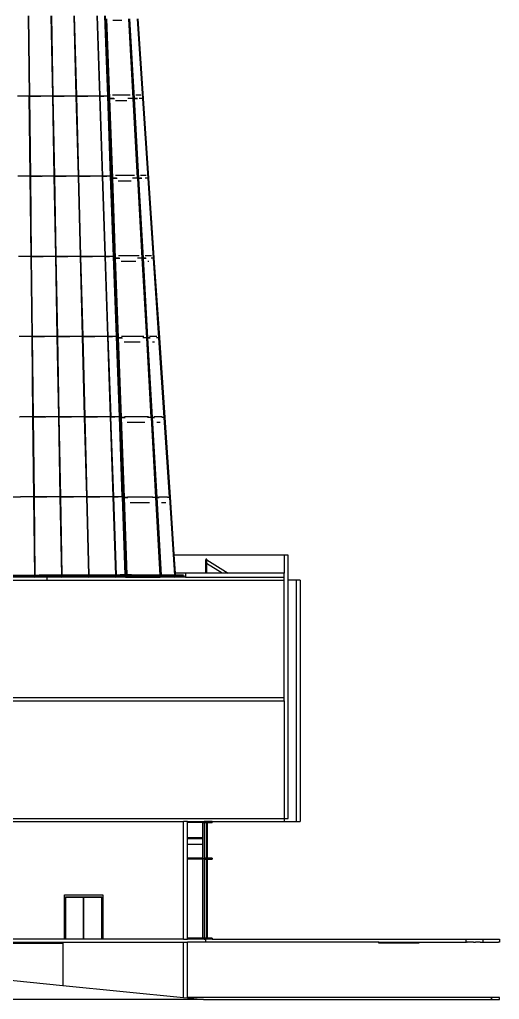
# Model space of a CAD drawing. Extents: x -21493 to 32459, y -48437 to 49697.
# Drawn here: x 8608 to 32459, y -47349 to 1391 of the extents above; entities that cross this region are included whole.
import ezdxf

# ---------------------------------------------------------------- set-up
doc = ezdxf.new("R2010")
doc.units = 0
doc.layers.get('0').update_dxf_attribs({"linetype": 'CONTINUOUS'})
doc.layers.add('SECTIONCUTEDGES', color=7, linetype='CONTINUOUS')

msp = doc.modelspace()

# ---------------------------------------------------------------- linework, layer by layer
for p, q in [((9031, 1576), (9077, -2412)), ((9116, -2415), (9070, 1572)), ((10167, 1577), (10243, -2411)), ((10282, -2414), (10206, 1572)), ((11303, 1577), (11409, -2411)), ((11448, -2413), (11342, 1573)), ((12439, 1578), (12575, -2410)), ((12614, -2413), (12478, 1574)), ((12986, -2412), (12844, 1574)), ((12857, 1580), (13005, -2408)), ((13043, -2411), (12901, 1433)), ((12908, 1434), (13055, -2534)), ((13088, -2536), (12942, 1431)), ((13484, 1351), (13241, 1351)), ((13683, 1351), (13484, 1351)), ((14251, -2536), (14035, 1432)), ((14064, 1435), (14289, -2532)), ((14314, -2536), (14089, 1430)), ((14726, -2534), (14468, 1431)), ((14487, 1436), (14755, -2531)), ((14770, -2535), (14503, 1433)), ((9054, -2415), (8498, -2416)), ((9066, -2415), (9054, -2415)), ((9055, -2415), (9054, -2415)), ((9075, -2412), (9055, -2415)), ((9075, -2412), (9122, -6400)), ((9077, -2412), (9075, -2412)), ((9077, -2412), (9077, -2412)), ((9096, -2414), (9077, -2412)), ((9077, -2412), (9096, -2414)), ((9115, -2415), (9096, -2414)), ((9641, -2415), (9115, -2416)), ((9115, -2415), (9116, -2415)), ((9116, -2415), (9115, -2415)), ((9115, -2415), (9115, -2415)), ((9115, -2416), (9115, -2415)), ((9115, -2415), (9115, -2415)), ((9161, -6403), (9115, -2416)), ((9116, -2415), (9641, -2415)), ((9116, -2415), (9116, -2415)), ((9641, -2415), (9664, -2416)), ((10221, -2415), (9664, -2416)), ((10241, -2411), (10221, -2415)), ((10232, -2415), (10221, -2415)), ((10221, -2415), (10221, -2415)), ((10241, -2411), (10317, -6400)), ((10243, -2412), (10241, -2411)), ((10243, -2411), (10262, -2413)), ((10243, -2412), (10243, -2411)), ((10262, -2413), (10243, -2412)), ((10281, -2414), (10262, -2413)), ((10281, -2414), (10282, -2414)), ((10282, -2414), (10281, -2414)), ((10281, -2414), (10281, -2414)), ((10281, -2416), (10281, -2414)), ((10281, -2414), (10281, -2414)), ((10809, -2415), (10281, -2416)), ((10357, -6402), (10281, -2416)), ((10282, -2414), (10809, -2415)), ((10282, -2414), (10282, -2414)), ((10809, -2415), (10829, -2415)), ((11387, -2414), (10829, -2415)), ((11388, -2414), (11387, -2414)), ((11407, -2411), (11388, -2414)), ((11398, -2414), (11388, -2414)), ((11407, -2411), (11513, -6399)), ((11409, -2411), (11407, -2411)), ((11409, -2411), (11428, -2412)), ((11409, -2411), (11409, -2411)), ((11428, -2412), (11409, -2411)), ((11447, -2413), (11428, -2412)), ((11447, -2413), (11448, -2413)), ((11447, -2413), (11977, -2414)), ((11448, -2413), (11447, -2413)), ((11447, -2413), (11447, -2414)), ((11447, -2414), (11447, -2413)), ((11447, -2413), (11447, -2413)), ((11977, -2414), (11447, -2416)), ((11447, -2416), (11447, -2414)), ((11553, -6401), (11447, -2416)), ((11977, -2414), (11995, -2414)), ((12552, -2413), (11995, -2414)), ((12555, -2413), (12552, -2413)), ((12573, -2410), (12555, -2413)), ((12564, -2413), (12555, -2413)), ((12573, -2410), (12709, -6398)), ((12574, -2410), (12573, -2410)), ((12574, -2410), (12575, -2410)), ((12593, -2411), (12574, -2410)), ((12575, -2410), (12593, -2411)), ((12612, -2412), (12593, -2411)), ((12612, -2412), (12614, -2413)), ((12612, -2413), (12612, -2412)), ((12612, -2412), (12612, -2412)), ((12614, -2413), (12612, -2413)), ((12612, -2414), (12612, -2413)), ((12613, -2414), (12612, -2414)), ((12612, -2414), (12631, -2414)), ((12631, -2414), (12613, -2414)), ((12748, -6400), (12613, -2414)), ((12631, -2414), (12631, -2414)), ((12637, -2414), (12631, -2414)), ((12631, -2414), (12637, -2414)), ((12637, -2414), (12637, -2414)), ((12671, -2414), (12637, -2414)), ((12637, -2414), (12671, -2414)), ((12671, -2414), (12671, -2414)), ((12786, -2414), (12671, -2414)), ((12671, -2414), (12786, -2414)), ((12786, -2414), (12802, -2414)), ((12985, -2414), (12802, -2414)), ((12986, -2412), (12985, -2412)), ((12989, -2414), (12985, -2414)), ((13002, -2408), (12986, -2412)), ((13131, -6400), (12989, -2414)), ((13002, -2408), (13150, -6397)), ((13004, -2409), (13002, -2408)), ((13004, -2409), (13005, -2408)), ((13041, -2411), (13004, -2409)), ((13005, -2408), (13041, -2411)), ((13043, -2411), (13041, -2411)), ((13041, -2411), (13043, -2411)), ((13046, -2535), (13041, -2411)), ((13041, -2411), (13041, -2411)), ((13227, -2349), (13328, -2349)), ((13328, -2349), (13635, -2349)), ((13635, -2349), (13908, -2349)), ((13908, -2349), (14100, -2349)), ((14392, -2349), (14502, -2349)), ((14502, -2349), (14616, -2349)), ((14616, -2349), (14631, -2349)), ((13054, -2534), (13046, -2535)), ((13189, -6399), (13046, -2535)), ((13054, -2534), (13200, -6501)), ((13055, -2534), (13054, -2534)), ((13088, -2537), (13055, -2534)), ((13088, -2536), (13319, -2536)), ((13088, -2537), (13088, -2536)), ((13289, -2537), (13088, -2537)), ((13088, -2537), (13088, -2537)), ((13088, -2537), (13088, -2537)), ((13088, -2537), (13088, -2537)), ((13088, -2537), (13088, -2537)), ((13235, -6503), (13088, -2537)), ((13088, -2537), (13088, -2537)), ((13635, -2649), (13377, -2649)), ((13908, -2649), (13635, -2649)), ((13934, -2649), (13908, -2649)), ((14010, -2536), (13984, -2536)), ((14251, -2536), (14010, -2536)), ((14259, -2536), (14251, -2536)), ((14289, -2532), (14259, -2536)), ((14476, -6503), (14259, -2536)), ((14259, -2536), (14259, -2536)), ((14289, -2532), (14514, -6500)), ((14289, -2532), (14301, -2534)), ((14289, -2532), (14289, -2532)), ((14289, -2532), (14289, -2532)), ((14301, -2534), (14289, -2532)), ((14314, -2536), (14301, -2534)), ((14314, -2536), (14314, -2536)), ((14314, -2536), (14314, -2536)), ((14314, -2537), (14314, -2536)), ((14314, -2536), (14314, -2536)), ((14314, -2536), (14314, -2536)), ((14314, -2537), (14345, -2537)), ((14314, -2538), (14314, -2537)), ((14345, -2538), (14314, -2538)), ((14539, -6504), (14314, -2538)), ((14345, -2537), (14471, -2537)), ((14461, -2538), (14345, -2538)), ((14567, -2537), (14551, -2537)), ((14726, -2537), (14567, -2537)), ((14754, -2531), (14726, -2534)), ((14726, -2534), (14726, -2534)), ((14735, -2537), (14726, -2537)), ((14993, -6502), (14735, -2537)), ((14754, -2531), (15021, -6499)), ((14754, -2531), (14755, -2531)), ((14770, -2535), (14754, -2531)), ((14754, -2531), (14754, -2531)), ((14755, -2531), (14770, -2535)), ((14770, -2535), (14770, -2535)), ((15037, -6503), (14770, -2535)), ((14770, -2535), (14770, -2535)), ((14770, -2535), (14770, -2535)), ((9100, -6403), (8528, -6404)), ((9120, -6400), (9100, -6403)), ((9100, -6403), (9100, -6403)), ((9111, -6403), (9100, -6403)), ((9120, -6400), (9166, -10388)), ((9121, -6400), (9120, -6400)), ((9121, -6400), (9122, -6400)), ((9141, -6402), (9121, -6400)), ((9122, -6400), (9141, -6402)), ((9160, -6403), (9141, -6402)), ((9160, -6403), (9161, -6403)), ((9161, -6403), (9160, -6403)), ((9160, -6403), (9160, -6403)), ((9160, -6404), (9160, -6403)), ((9160, -6403), (9160, -6403)), ((9702, -6404), (9160, -6404)), ((9207, -10391), (9160, -6404)), ((9161, -6403), (9702, -6404)), ((9161, -6403), (9161, -6403)), ((9702, -6404), (9724, -6404)), ((10296, -6403), (9724, -6404)), ((10297, -6403), (10296, -6403)), ((10315, -6400), (10297, -6403)), ((10307, -6403), (10297, -6403)), ((10315, -6400), (10392, -10388)), ((10317, -6400), (10315, -6400)), ((10317, -6400), (10336, -6401)), ((10317, -6400), (10317, -6400)), ((10336, -6401), (10317, -6400)), ((10356, -6402), (10336, -6401)), ((10356, -6402), (10357, -6402)), ((10357, -6402), (10356, -6402)), ((10356, -6404), (10356, -6402)), ((10356, -6402), (10356, -6402)), ((10356, -6402), (10356, -6402)), ((10900, -6403), (10356, -6404)), ((10432, -10390), (10356, -6404)), ((10357, -6402), (10900, -6403)), ((10900, -6403), (10920, -6403)), ((11491, -6402), (10920, -6403)), ((11494, -6402), (11491, -6402)), ((11511, -6399), (11494, -6402)), ((11502, -6402), (11494, -6402)), ((11511, -6399), (11617, -10387)), ((11513, -6399), (11511, -6399)), ((11513, -6399), (11532, -6400)), ((11513, -6399), (11513, -6399)), ((11532, -6400), (11513, -6399)), ((11551, -6401), (11532, -6400)), ((11551, -6401), (11553, -6401)), ((11552, -6401), (11551, -6402)), ((11551, -6402), (11551, -6401)), ((11551, -6401), (11551, -6401)), ((11552, -6404), (11551, -6402)), ((11552, -6401), (12098, -6403)), ((11553, -6401), (11552, -6401)), ((12098, -6403), (11552, -6404)), ((11658, -10389), (11552, -6404)), ((12098, -6403), (12115, -6403)), ((12687, -6401), (12115, -6403)), ((12690, -6401), (12687, -6401)), ((12707, -6398), (12690, -6401)), ((12698, -6401), (12690, -6401)), ((12707, -6398), (12843, -10386)), ((12708, -6398), (12707, -6398)), ((12708, -6398), (12709, -6398)), ((12728, -6399), (12708, -6398)), ((12709, -6398), (12728, -6399)), ((12747, -6400), (12728, -6399)), ((12747, -6400), (12748, -6400)), ((12748, -6400), (12747, -6401)), ((12747, -6401), (12747, -6400)), ((12747, -6400), (12747, -6400)), ((12747, -6402), (12747, -6401)), ((12747, -6403), (12747, -6402)), ((12747, -6402), (12755, -6402)), ((12883, -10388), (12747, -6403)), ((12755, -6403), (12747, -6403)), ((12755, -6402), (12755, -6403)), ((12798, -6402), (12755, -6403)), ((12755, -6402), (12755, -6402)), ((12755, -6402), (12798, -6402)), ((12755, -6403), (12755, -6403)), ((12798, -6402), (12798, -6402)), ((12829, -6402), (12798, -6402)), ((12798, -6402), (12829, -6402)), ((12829, -6402), (12829, -6402)), ((12853, -6402), (12829, -6402)), ((12829, -6402), (12853, -6402)), ((12853, -6402), (12853, -6402)), ((12887, -6402), (12853, -6402)), ((12853, -6402), (12887, -6402)), ((12887, -6402), (12887, -6402)), ((12927, -6402), (12887, -6402)), ((12887, -6402), (12927, -6402)), ((12927, -6402), (12943, -6402)), ((13130, -6402), (12943, -6402)), ((13131, -6400), (13130, -6400)), ((13134, -6402), (13130, -6402)), ((13147, -6397), (13131, -6400)), ((13277, -10388), (13134, -6402)), ((13147, -6397), (13294, -10385)), ((13149, -6397), (13147, -6397)), ((13149, -6397), (13150, -6397)), ((13187, -6399), (13149, -6397)), ((13150, -6397), (13187, -6399)), ((13189, -6399), (13187, -6399)), ((13187, -6399), (13189, -6399)), ((13191, -6503), (13187, -6399)), ((13187, -6399), (13187, -6399)), ((13200, -6501), (13191, -6503)), ((13335, -10387), (13191, -6503)), ((13200, -6501), (13347, -10469)), ((13235, -6504), (13200, -6501)), ((13200, -6501), (13200, -6501)), ((13235, -6503), (13454, -6504)), ((13235, -6505), (13235, -6503)), ((13424, -6504), (13235, -6505)), ((13235, -6505), (13235, -6504)), ((13235, -6505), (13235, -6505)), ((13381, -10471), (13235, -6505)), ((13377, -6349), (13496, -6349)), ((13496, -6349), (13822, -6349)), ((13822, -6649), (13508, -6649)), ((13822, -6349), (14113, -6349)), ((14113, -6649), (13822, -6649)), ((14113, -6349), (14327, -6349)), ((14158, -6649), (14113, -6649)), ((14252, -6504), (14223, -6504)), ((14476, -6503), (14252, -6504)), ((14484, -6503), (14476, -6503)), ((14513, -6500), (14484, -6504)), ((14484, -6504), (14484, -6503)), ((14702, -10471), (14484, -6504)), ((14513, -6500), (14739, -10468)), ((14514, -6500), (14513, -6500)), ((14514, -6500), (14526, -6502)), ((14514, -6500), (14514, -6500)), ((14526, -6502), (14514, -6500)), ((14539, -6504), (14526, -6502)), ((14539, -6504), (14539, -6504)), ((14539, -6504), (14539, -6504)), ((14539, -6505), (14539, -6504)), ((14539, -6504), (14539, -6504)), ((14539, -6504), (14539, -6504)), ((14581, -6505), (14539, -6506)), ((14539, -6505), (14581, -6505)), ((14539, -6506), (14539, -6505)), ((14765, -10471), (14539, -6506)), ((14673, -6505), (14581, -6505)), ((14581, -6505), (14689, -6505)), ((14620, -6349), (14751, -6349)), ((14751, -6649), (14748, -6649)), ((14751, -6349), (14877, -6349)), ((14755, -6649), (14751, -6649)), ((14877, -6505), (14850, -6505)), ((14877, -6349), (14896, -6349)), ((14878, -6505), (14877, -6505)), ((14993, -6505), (14878, -6505)), ((14993, -6502), (14992, -6502)), ((15020, -6499), (14993, -6502)), ((15001, -6505), (14993, -6505)), ((15260, -10470), (15001, -6505)), ((15020, -6499), (15288, -10467)), ((15021, -6499), (15020, -6499)), ((15021, -6499), (15021, -6499)), ((15037, -6503), (15021, -6499)), ((15021, -6499), (15037, -6503)), ((15037, -6503), (15037, -6503)), ((15304, -10470), (15037, -6503)), ((15037, -6503), (15037, -6503)), ((15037, -6503), (15037, -6503)), ((9145, -10391), (8559, -10392)), ((9164, -10388), (9145, -10391)), ((9156, -10391), (9145, -10391)), ((9145, -10391), (9145, -10391)), ((9164, -10388), (9210, -14377)), ((9166, -10388), (9164, -10388)), ((9166, -10388), (9166, -10388)), ((9185, -10390), (9166, -10388)), ((9166, -10388), (9185, -10390)), ((9205, -10391), (9185, -10390)), ((9205, -10391), (9207, -10391)), ((9207, -10391), (9205, -10391)), ((9205, -10391), (9205, -10391)), ((9205, -10393), (9205, -10391)), ((9205, -10391), (9205, -10391)), ((9763, -10392), (9205, -10393)), ((9252, -14379), (9205, -10393)), ((9207, -10391), (9763, -10392)), ((9207, -10391), (9207, -10391)), ((9763, -10392), (9784, -10392)), ((10371, -10391), (9784, -10392)), ((10372, -10391), (10371, -10391)), ((10390, -10388), (10372, -10391)), ((10381, -10391), (10372, -10391)), ((10390, -10388), (10466, -14376)), ((10391, -10388), (10390, -10388)), ((10391, -10388), (10392, -10388)), ((10411, -10389), (10391, -10388)), ((10392, -10388), (10411, -10389)), ((10431, -10390), (10411, -10389)), ((10431, -10390), (10432, -10390)), ((10432, -10390), (10431, -10390)), ((10431, -10392), (10431, -10390)), ((10431, -10390), (10431, -10390)), ((10431, -10390), (10431, -10390)), ((10991, -10391), (10431, -10392)), ((10507, -14378), (10431, -10392)), ((10432, -10390), (10991, -10391)), ((10432, -10390), (10432, -10390)), ((10991, -10391), (11010, -10391)), ((11596, -10390), (11010, -10391)), ((11599, -10390), (11596, -10390)), ((11615, -10387), (11599, -10390)), ((11607, -10390), (11599, -10390)), ((11615, -10387), (11721, -14375)), ((11617, -10387), (11615, -10387)), ((11617, -10387), (11637, -10388)), ((11617, -10387), (11617, -10387)), ((11637, -10388), (11617, -10387)), ((11656, -10389), (11637, -10388)), ((11656, -10389), (11658, -10389)), ((11658, -10389), (11656, -10390)), ((11656, -10390), (11656, -10389)), ((11656, -10389), (11656, -10389)), ((11656, -10390), (12219, -10391)), ((11656, -10392), (11656, -10390)), ((11656, -10390), (11656, -10390)), ((12219, -10391), (11656, -10392)), ((11762, -14377), (11656, -10392)), ((12219, -10391), (12235, -10391)), ((12822, -10389), (12235, -10391)), ((12825, -10389), (12822, -10389)), ((12841, -10386), (12825, -10389)), ((12832, -10389), (12825, -10389)), ((12841, -10386), (12976, -14374)), ((12842, -10386), (12841, -10386)), ((12842, -10386), (12843, -10386)), ((12862, -10387), (12842, -10386)), ((12843, -10386), (12862, -10387)), ((12882, -10388), (12862, -10387)), ((12882, -10388), (12883, -10388)), ((12883, -10388), (12882, -10389)), ((12882, -10389), (12882, -10388)), ((12882, -10388), (12882, -10388)), ((12882, -10390), (12882, -10389)), ((12882, -10391), (12882, -10390)), ((12882, -10390), (12915, -10390)), ((13018, -14376), (12882, -10391)), ((12915, -10391), (12882, -10391)), ((12915, -10391), (12915, -10390)), ((12915, -10390), (12941, -10390)), ((12941, -10391), (12915, -10391)), ((12941, -10391), (12941, -10390)), ((12941, -10391), (12941, -10390)), ((12970, -10390), (12941, -10391)), ((12941, -10390), (12970, -10390)), ((12941, -10390), (12941, -10390)), ((12941, -10391), (12941, -10391)), ((12970, -10390), (12970, -10390)), ((12970, -10390), (12971, -10390)), ((12971, -10390), (12970, -10390)), ((13015, -10390), (12971, -10390)), ((12971, -10390), (13015, -10390)), ((13015, -10390), (13015, -10390)), ((13046, -10390), (13015, -10390)), ((13015, -10390), (13046, -10390)), ((13046, -10390), (13046, -10390)), ((13069, -10390), (13046, -10390)), ((13046, -10390), (13069, -10390)), ((13069, -10390), (13083, -10390)), ((13276, -10390), (13083, -10390)), ((13277, -10388), (13276, -10388)), ((13280, -10390), (13276, -10390)), ((13292, -10385), (13277, -10388)), ((13422, -14376), (13280, -10390)), ((13292, -10385), (13439, -14373)), ((13294, -10385), (13292, -10385)), ((13294, -10385), (13294, -10385)), ((13333, -10387), (13294, -10385)), ((13294, -10385), (13333, -10387)), ((13335, -10387), (13333, -10387)), ((13333, -10387), (13335, -10387)), ((13336, -10471), (13333, -10387)), ((13333, -10387), (13333, -10387)), ((13346, -10469), (13336, -10471)), ((13480, -14375), (13336, -10471)), ((13346, -10469), (13493, -14437)), ((13347, -10469), (13346, -10469)), ((13381, -10472), (13347, -10469)), ((13381, -10471), (13589, -10471)), ((13381, -10472), (13381, -10471)), ((13558, -10472), (13381, -10472)), ((13381, -10472), (13381, -10472)), ((13381, -10472), (13381, -10472)), ((13528, -14439), (13381, -10472)), ((13381, -10472), (13381, -10472)), ((13381, -10472), (13381, -10472)), ((13381, -10472), (13381, -10472)), ((13527, -10349), (13664, -10349)), ((13664, -10649), (13653, -10649)), ((13664, -10349), (14009, -10349)), ((14009, -10649), (13664, -10649)), ((14009, -10349), (14318, -10349)), ((14318, -10649), (14009, -10649)), ((14318, -10349), (14555, -10349)), ((14382, -10649), (14318, -10649)), ((14494, -10471), (14465, -10471)), ((14702, -10471), (14494, -10471)), ((14709, -10471), (14702, -10471)), ((14738, -10468), (14709, -10472)), ((14709, -10472), (14709, -10471)), ((14927, -14439), (14709, -10472)), ((14738, -10468), (14964, -14436)), ((14739, -10468), (14738, -10468)), ((14739, -10468), (14752, -10470)), ((14739, -10468), (14739, -10468)), ((14752, -10470), (14739, -10468)), ((14764, -10471), (14752, -10470)), ((14764, -10471), (14765, -10471)), ((14765, -10471), (14764, -10471)), ((14764, -10473), (14764, -10471)), ((14764, -10471), (14764, -10471)), ((14764, -10471), (14764, -10471)), ((14817, -10473), (14764, -10473)), ((14764, -10473), (14817, -10473)), ((14990, -14439), (14764, -10473)), ((14764, -10473), (14764, -10473)), ((14883, -10473), (14817, -10473)), ((14817, -10473), (14903, -10473)), ((14846, -10349), (15001, -10349)), ((15001, -10649), (14978, -10649)), ((15001, -10349), (15137, -10349)), ((15031, -10649), (15001, -10649)), ((15137, -10349), (15162, -10349)), ((15146, -10473), (15140, -10473)), ((15260, -10473), (15146, -10473)), ((15260, -10470), (15259, -10470)), ((15287, -10467), (15260, -10470)), ((15268, -10473), (15260, -10473)), ((15526, -14438), (15268, -10473)), ((15287, -10467), (15555, -14435)), ((15287, -10467), (15288, -10467)), ((15304, -10470), (15287, -10467)), ((15287, -10467), (15287, -10467)), ((15288, -10467), (15304, -10470)), ((15304, -10470), (15304, -10471)), ((15304, -10471), (15304, -10470)), ((15304, -10470), (15304, -10470)), ((15572, -14438), (15304, -10471)), ((9190, -14379), (8589, -14380)), ((9191, -14379), (9190, -14379)), ((9208, -14377), (9191, -14379)), ((9200, -14379), (9191, -14379)), ((9208, -14377), (9255, -18365)), ((9210, -14377), (9208, -14377)), ((9210, -14377), (9210, -14377)), ((9230, -14378), (9210, -14377)), ((9210, -14377), (9230, -14378)), ((9250, -14379), (9230, -14378)), ((9250, -14379), (9252, -14379)), ((9252, -14379), (9250, -14379)), ((9250, -14381), (9250, -14379)), ((9250, -14379), (9250, -14379)), ((9250, -14379), (9250, -14379)), ((9824, -14380), (9250, -14381)), ((9297, -18367), (9250, -14381)), ((9252, -14379), (9824, -14380)), ((9252, -14379), (9252, -14379)), ((9824, -14380), (9844, -14380)), ((10446, -14379), (9844, -14380)), ((10448, -14379), (10446, -14379)), ((10464, -14376), (10448, -14379)), ((10456, -14379), (10448, -14379)), ((10464, -14376), (10540, -18364)), ((10465, -14376), (10464, -14376)), ((10465, -14376), (10466, -14376)), ((10486, -14377), (10465, -14376)), ((10466, -14376), (10486, -14377)), ((10506, -14378), (10486, -14377)), ((10506, -14378), (10507, -14378)), ((10506, -14378), (11082, -14379)), ((10507, -14378), (10506, -14378)), ((10506, -14378), (10506, -14378)), ((10506, -14380), (10506, -14378)), ((10506, -14378), (10506, -14378)), ((10506, -14378), (10506, -14378)), ((11082, -14379), (10506, -14380)), ((10582, -18366), (10506, -14380)), ((11082, -14379), (11100, -14379)), ((11701, -14378), (11100, -14379)), ((11704, -14378), (11701, -14378)), ((11719, -14375), (11704, -14378)), ((11711, -14378), (11704, -14378)), ((11719, -14375), (11825, -18363)), ((11721, -14375), (11719, -14375)), ((11721, -14375), (11741, -14376)), ((11721, -14375), (11721, -14375)), ((11741, -14376), (11721, -14375)), ((11761, -14377), (11741, -14376)), ((11761, -14377), (11762, -14377)), ((11762, -14377), (11761, -14378)), ((11761, -14378), (11761, -14377)), ((11761, -14377), (11761, -14377)), ((11761, -14378), (12340, -14379)), ((11761, -14380), (11761, -14378)), ((11761, -14378), (11761, -14378)), ((12340, -14379), (11761, -14380)), ((11867, -18365), (11761, -14380)), ((12340, -14379), (12355, -14379)), ((12956, -14378), (12355, -14379)), ((12960, -14378), (12956, -14378)), ((12974, -14374), (12960, -14378)), ((12966, -14378), (12960, -14378)), ((12974, -14374), (13110, -18363)), ((12976, -14374), (12974, -14374)), ((12976, -14374), (12996, -14375)), ((12976, -14374), (12976, -14374)), ((12996, -14375), (12976, -14374)), ((13016, -14376), (12996, -14375)), ((13016, -14376), (13018, -14376)), ((13018, -14376), (13016, -14377)), ((13016, -14377), (13016, -14376)), ((13016, -14376), (13016, -14376)), ((13016, -14378), (13016, -14377)), ((13016, -14379), (13016, -14378)), ((13016, -14378), (13091, -14378)), ((13152, -18364), (13016, -14379)), ((13091, -14379), (13016, -14379)), ((13091, -14378), (13091, -14379)), ((13091, -14378), (13128, -14378)), ((13128, -14379), (13091, -14379)), ((13128, -14379), (13128, -14378)), ((13128, -14378), (13155, -14378)), ((13155, -14379), (13128, -14379)), ((13155, -14379), (13155, -14378)), ((13155, -14378), (13156, -14378)), ((13156, -14379), (13155, -14379)), ((13156, -14379), (13156, -14378)), ((13185, -14378), (13156, -14379)), ((13156, -14378), (13185, -14378)), ((13185, -14378), (13185, -14378)), ((13187, -14378), (13185, -14378)), ((13185, -14378), (13187, -14378)), ((13210, -14378), (13187, -14378)), ((13187, -14378), (13210, -14378)), ((13210, -14378), (13224, -14378)), ((13422, -14378), (13224, -14378)), ((13422, -14376), (13421, -14377)), ((13437, -14373), (13422, -14376)), ((13425, -14378), (13422, -14378)), ((13568, -18365), (13425, -14378)), ((13437, -14373), (13584, -18361)), ((13439, -14373), (13437, -14373)), ((13439, -14373), (13439, -14373)), ((13479, -14375), (13439, -14373)), ((13439, -14373), (13479, -14375)), ((13480, -14375), (13479, -14376)), ((13479, -14375), (13480, -14375)), ((13479, -14376), (13479, -14375)), ((13481, -14439), (13479, -14376)), ((13492, -14437), (13481, -14439)), ((13626, -18363), (13481, -14439)), ((13492, -14437), (13639, -18405)), ((13493, -14437), (13492, -14437)), ((13528, -14440), (13493, -14437)), ((13528, -14439), (13719, -14439)), ((13528, -14440), (13528, -14439)), ((13687, -14440), (13528, -14440)), ((13528, -14440), (13528, -14440)), ((13528, -14440), (13528, -14440)), ((13674, -18407), (13528, -14440)), ((13528, -14440), (13528, -14440)), ((13528, -14440), (13528, -14440)), ((13528, -14440), (13528, -14440)), ((13673, -14349), (13810, -14349)), ((13810, -14349), (14155, -14349)), ((14155, -14349), (14468, -14349)), ((14468, -14349), (14747, -14349)), ((14747, -14439), (14726, -14439)), ((14747, -14349), (14787, -14349)), ((14756, -14439), (14747, -14439)), ((14927, -14439), (14756, -14439)), ((14934, -14439), (14927, -14439)), ((14963, -14436), (14934, -14439)), ((15152, -18407), (14934, -14439)), ((14934, -14439), (14934, -14439)), ((14963, -14436), (15189, -18404)), ((14964, -14436), (14963, -14436)), ((14964, -14436), (14977, -14437)), ((14964, -14436), (14964, -14436)), ((14977, -14437), (14964, -14436)), ((14990, -14439), (14977, -14437)), ((14990, -14439), (14990, -14439)), ((14990, -14439), (14990, -14439)), ((14990, -14440), (14990, -14439)), ((14990, -14439), (14990, -14439)), ((14990, -14439), (14990, -14439)), ((14990, -14440), (15092, -14441)), ((14990, -14441), (14990, -14440)), ((15092, -14441), (14990, -14441)), ((15215, -18407), (14990, -14441)), ((15071, -14349), (15092, -14349)), ((15092, -14349), (15270, -14349)), ((15092, -14441), (15102, -14441)), ((15270, -14349), (15405, -14349)), ((15405, -14349), (15431, -14349)), ((15419, -14441), (15412, -14441)), ((15526, -14440), (15419, -14441)), ((15554, -14435), (15526, -14438)), ((15526, -14438), (15526, -14438)), ((15534, -14440), (15526, -14440)), ((15793, -18405), (15534, -14440)), ((15554, -14435), (15821, -18403)), ((15554, -14435), (15555, -14435)), ((15571, -14438), (15554, -14435)), ((15554, -14435), (15554, -14435)), ((15555, -14435), (15571, -14438)), ((15572, -14438), (15571, -14438)), ((15839, -18406), (15571, -14438)), ((15571, -14438), (15571, -14438)), ((15571, -14438), (15572, -14438)), ((13810, -14649), (13799, -14649)), ((14155, -14649), (13810, -14649)), ((14468, -14649), (14155, -14649)), ((14605, -14649), (14468, -14649)), ((15270, -14649), (15212, -14649)), ((15319, -14649), (15270, -14649)), ((8597, -18368), (8619, -18368)), ((9236, -18367), (8619, -18368)), ((9237, -18367), (9236, -18367)), ((9253, -18365), (9237, -18367)), ((9245, -18367), (9237, -18367)), ((9253, -18365), (9299, -22353)), ((9254, -18365), (9253, -18365)), ((9254, -18365), (9255, -18365)), ((9275, -18366), (9254, -18365)), ((9255, -18365), (9275, -18366)), ((9295, -18367), (9275, -18366)), ((9295, -18367), (9297, -18367)), ((9297, -18367), (9295, -18367)), ((9296, -18369), (9295, -18367)), ((9295, -18367), (9295, -18367)), ((9295, -18367), (9295, -18367)), ((9886, -18368), (9296, -18369)), ((9342, -22355), (9296, -18369)), ((9297, -18367), (9297, -18367)), ((9297, -18367), (9886, -18368)), ((9886, -18368), (9905, -18368)), ((10521, -18367), (9905, -18368)), ((10523, -18367), (10521, -18367)), ((10538, -18364), (10523, -18367)), ((10530, -18367), (10523, -18367)), ((10538, -18364), (10614, -22352)), ((10540, -18364), (10538, -18364)), ((10540, -18364), (10560, -18365)), ((10540, -18364), (10540, -18364)), ((10560, -18365), (10540, -18364)), ((10581, -18366), (10560, -18365)), ((10581, -18366), (10582, -18366)), ((10582, -18366), (10581, -18366)), ((10581, -18366), (11174, -18367)), ((10581, -18368), (10581, -18366)), ((10581, -18366), (10581, -18366)), ((10581, -18366), (10581, -18366)), ((11174, -18367), (10581, -18368)), ((10657, -22354), (10581, -18368)), ((11174, -18367), (11190, -18367)), ((11806, -18366), (11190, -18367)), ((11809, -18366), (11806, -18366)), ((11823, -18363), (11809, -18366)), ((11815, -18366), (11809, -18366)), ((11823, -18363), (11929, -22351)), ((11825, -18363), (11823, -18363)), ((11825, -18363), (11845, -18364)), ((11825, -18363), (11825, -18363)), ((11845, -18364), (11825, -18363)), ((11866, -18365), (11845, -18364)), ((11866, -18365), (11867, -18365)), ((11867, -18365), (11866, -18366)), ((11866, -18366), (11866, -18365)), ((11866, -18365), (11866, -18365)), ((11866, -18368), (11866, -18366)), ((11866, -18366), (11866, -18366)), ((11866, -18366), (11957, -18366)), ((11972, -22353), (11866, -18368)), ((11957, -18368), (11866, -18368)), ((11957, -18366), (11957, -18368)), ((11957, -18366), (12002, -18366)), ((12002, -18368), (11957, -18368)), ((12002, -18368), (12002, -18366)), ((12002, -18366), (12025, -18366)), ((12025, -18368), (12002, -18368)), ((12025, -18368), (12025, -18366)), ((12025, -18366), (12059, -18366)), ((12059, -18368), (12025, -18368)), ((12059, -18366), (12070, -18366)), ((12070, -18368), (12059, -18368)), ((12070, -18366), (12070, -18368)), ((12070, -18366), (12104, -18366)), ((12104, -18367), (12070, -18368)), ((12104, -18366), (12461, -18367)), ((12461, -18367), (12104, -18367)), ((12461, -18367), (12475, -18367)), ((13091, -18366), (12475, -18367)), ((13095, -18366), (13091, -18366)), ((13108, -18363), (13095, -18366)), ((13101, -18366), (13095, -18366)), ((13108, -18363), (13244, -22351)), ((13110, -18363), (13108, -18363)), ((13110, -18363), (13130, -18363)), ((13110, -18363), (13110, -18363)), ((13130, -18363), (13110, -18363)), ((13151, -18364), (13130, -18363)), ((13151, -18364), (13152, -18364)), ((13152, -18364), (13151, -18365)), ((13151, -18365), (13151, -18364)), ((13151, -18364), (13151, -18364)), ((13151, -18366), (13151, -18365)), ((13151, -18366), (13341, -18367)), ((13151, -18367), (13151, -18366)), ((13341, -18367), (13151, -18367)), ((13287, -22352), (13151, -18367)), ((13352, -18366), (13341, -18367)), ((13341, -18367), (13341, -18366)), ((13352, -18366), (13364, -18367)), ((13567, -18366), (13364, -18367)), ((13568, -18365), (13567, -18365)), ((13571, -18366), (13567, -18366)), ((13582, -18361), (13568, -18365)), ((13714, -22353), (13571, -18366)), ((13582, -18361), (13729, -22350)), ((13584, -18361), (13582, -18361)), ((13584, -18361), (13584, -18361)), ((13624, -18363), (13584, -18361)), ((13584, -18361), (13624, -18363)), ((13626, -18363), (13624, -18364)), ((13624, -18363), (13626, -18363)), ((13624, -18364), (13624, -18363)), ((13626, -18407), (13624, -18364)), ((13638, -18405), (13626, -18407)), ((13772, -22351), (13626, -18407)), ((13638, -18405), (13785, -22372)), ((13639, -18405), (13638, -18405)), ((13674, -18408), (13639, -18405)), ((13674, -18407), (13852, -18407)), ((13674, -18408), (13674, -18407)), ((13820, -18408), (13674, -18408)), ((13674, -18408), (13674, -18408)), ((13674, -18408), (13674, -18408)), ((13821, -22375), (13674, -18408)), ((13674, -18408), (13674, -18408)), ((13674, -18408), (13674, -18408)), ((13674, -18408), (13674, -18408)), ((13822, -18349), (13976, -18349)), ((13976, -18349), (14340, -18349)), ((14340, -18349), (14670, -18349)), ((14670, -18349), (14965, -18349)), ((14965, -18349), (15013, -18349)), ((14993, -18407), (14971, -18407)), ((15152, -18407), (14993, -18407)), ((15158, -18407), (15152, -18407)), ((15188, -18404), (15158, -18407)), ((15377, -22375), (15158, -18407)), ((15158, -18407), (15158, -18407)), ((15188, -18404), (15414, -22371)), ((15189, -18404), (15188, -18404)), ((15189, -18404), (15202, -18405)), ((15189, -18404), (15189, -18404)), ((15202, -18405), (15189, -18404)), ((15215, -18407), (15202, -18405)), ((15215, -18407), (15215, -18407)), ((15215, -18407), (15215, -18407)), ((15215, -18408), (15215, -18407)), ((15215, -18407), (15215, -18407)), ((15215, -18407), (15215, -18407)), ((15215, -18408), (15319, -18408)), ((15215, -18409), (15215, -18408)), ((15304, -18409), (15215, -18409)), ((15441, -22375), (15215, -18409)), ((15302, -18349), (15331, -18349)), ((15331, -18349), (15521, -18349)), ((15521, -18349), (15666, -18349)), ((15666, -18349), (15697, -18349)), ((15689, -18408), (15682, -18408)), ((15793, -18408), (15689, -18408)), ((15821, -18403), (15793, -18405)), ((15793, -18405), (15793, -18405)), ((15801, -18408), (15793, -18408)), ((16060, -22373), (15801, -18408)), ((15821, -18403), (16088, -22370)), ((15821, -18403), (15821, -18403)), ((15838, -18406), (15821, -18403)), ((15821, -18403), (15821, -18403)), ((15821, -18403), (15838, -18406)), ((15839, -18406), (15838, -18406)), ((16106, -22374), (15838, -18406)), ((15838, -18406), (15838, -18406)), ((15838, -18406), (15839, -18406)), ((13976, -18649), (13950, -18649)), ((14340, -18649), (13976, -18649)), ((14670, -18649), (14340, -18649)), ((14834, -18649), (14670, -18649)), ((15521, -18649), (15436, -18649)), ((15594, -18649), (15521, -18649)), ((8027, -22356), (8650, -22356)), ((9281, -22356), (8650, -22356)), ((9282, -22356), (9281, -22356)), ((9297, -22353), (9282, -22356)), ((9290, -22356), (9282, -22356)), ((9297, -22353), (9343, -26256)), ((9299, -22353), (9297, -22353)), ((9299, -22353), (9320, -22354)), ((9299, -22353), (9299, -22353)), ((9320, -22354), (9299, -22353)), ((9341, -22355), (9320, -22354)), ((9341, -22355), (9342, -22355)), ((9341, -22355), (9947, -22356)), ((9342, -22355), (9341, -22355)), ((9341, -22355), (9341, -22355)), ((9341, -22357), (9341, -22355)), ((9341, -22355), (9341, -22355)), ((9341, -22355), (9341, -22355)), ((9947, -22356), (9341, -22357)), ((9386, -26256), (9341, -22357)), ((9947, -22356), (9965, -22356)), ((10596, -22355), (9965, -22356)), ((10598, -22355), (10596, -22355)), ((10612, -22352), (10598, -22355)), ((10605, -22355), (10598, -22355)), ((10612, -22352), (10687, -26251)), ((10614, -22352), (10612, -22352)), ((10614, -22352), (10635, -22353)), ((10614, -22352), (10614, -22352)), ((10635, -22353), (10614, -22352)), ((10656, -22354), (10635, -22353)), ((10656, -22354), (10657, -22354)), ((10657, -22354), (10656, -22354)), ((10656, -22354), (11265, -22355)), ((10656, -22356), (10656, -22354)), ((10656, -22354), (10656, -22354)), ((10656, -22354), (10656, -22354)), ((10656, -22354), (10656, -22354)), ((11265, -22355), (10656, -22356)), ((10730, -26251), (10656, -22356)), ((11265, -22355), (11280, -22355)), ((11911, -22354), (11280, -22355)), ((11914, -22354), (11911, -22354)), ((11927, -22351), (11914, -22354)), ((11920, -22354), (11914, -22354)), ((11927, -22351), (12031, -26246)), ((11929, -22351), (11927, -22351)), ((11929, -22351), (11950, -22352)), ((11929, -22351), (11929, -22351)), ((11950, -22352), (11929, -22351)), ((11971, -22353), (11950, -22352)), ((11971, -22353), (11972, -22353)), ((11972, -22353), (11971, -22354)), ((11971, -22354), (11971, -22353)), ((11971, -22353), (11971, -22353)), ((11971, -22354), (12582, -22355)), ((11971, -22356), (11971, -22354)), ((11971, -22354), (11971, -22354)), ((12582, -22355), (11971, -22356)), ((12074, -26246), (11971, -22356)), ((12582, -22355), (12595, -22355)), ((13226, -22354), (12595, -22355)), ((13230, -22354), (13226, -22354)), ((13242, -22351), (13230, -22354)), ((13235, -22354), (13230, -22354)), ((13242, -22351), (13375, -26241)), ((13244, -22351), (13242, -22351)), ((13244, -22351), (13265, -22352)), ((13244, -22351), (13244, -22351)), ((13265, -22352), (13244, -22351)), ((13286, -22352), (13265, -22352)), ((13286, -22352), (13287, -22352)), ((13287, -22352), (13286, -22353)), ((13286, -22353), (13286, -22352)), ((13286, -22352), (13286, -22352)), ((13286, -22354), (13286, -22353)), ((13286, -22354), (13493, -22355)), ((13286, -22355), (13286, -22354)), ((13493, -22355), (13286, -22355)), ((13418, -26241), (13286, -22355)), ((13493, -22355), (13505, -22355)), ((13713, -22354), (13505, -22355)), ((13714, -22353), (13713, -22353)), ((13716, -22354), (13713, -22354)), ((13727, -22350), (13714, -22353)), ((13856, -26237), (13716, -22354)), ((13727, -22350), (13871, -26237)), ((13729, -22350), (13727, -22350)), ((13729, -22350), (13729, -22350)), ((13770, -22351), (13729, -22350)), ((13729, -22350), (13770, -22351)), ((13772, -22351), (13770, -22352)), ((13770, -22351), (13772, -22351)), ((13770, -22352), (13770, -22351)), ((13771, -22375), (13770, -22352)), ((13784, -22372), (13771, -22375)), ((13914, -26237), (13771, -22375)), ((13784, -22372), (13927, -26237)), ((13785, -22372), (13784, -22372)), ((13821, -22375), (13785, -22372)), ((13821, -22375), (13985, -22375)), ((13821, -22375), (13821, -22375)), ((13821, -22375), (13821, -22375)), ((13821, -22375), (13821, -22375)), ((13821, -22375), (13821, -22375)), ((13821, -22376), (13821, -22375)), ((13821, -22375), (13821, -22375)), ((13953, -22376), (13821, -22376)), ((13963, -26237), (13821, -22376)), ((13971, -22349), (14143, -22349)), ((14143, -22349), (14525, -22349)), ((14525, -22349), (14872, -22349)), ((14872, -22349), (15182, -22349)), ((15182, -22349), (15239, -22349)), ((15230, -22375), (15208, -22375)), ((15377, -22375), (15230, -22375)), ((15383, -22375), (15377, -22375)), ((15413, -22371), (15383, -22375)), ((15597, -26240), (15383, -22375)), ((15383, -22375), (15383, -22375)), ((15413, -22371), (15633, -26240)), ((15414, -22371), (15413, -22371)), ((15414, -22371), (15414, -22371)), ((15427, -22373), (15414, -22371)), ((15440, -22375), (15427, -22373)), ((15440, -22375), (15441, -22375)), ((15441, -22375), (15440, -22375)), ((15440, -22376), (15440, -22375)), ((15440, -22375), (15440, -22375)), ((15440, -22375), (15440, -22375)), ((15440, -22376), (15540, -22376)), ((15441, -22377), (15440, -22376)), ((15524, -22377), (15441, -22377)), ((15660, -26240), (15441, -22377)), ((15532, -22349), (15570, -22349)), ((15570, -22349), (15772, -22349)), ((15772, -22349), (15927, -22349)), ((15927, -22349), (15964, -22349)), ((15960, -22376), (15953, -22376)), ((16060, -22376), (15960, -22376)), ((16087, -22370), (16060, -22373)), ((16060, -22373), (16060, -22373)), ((16068, -22376), (16060, -22376)), ((16322, -26251), (16068, -22376)), ((16087, -22370), (16349, -26251)), ((16088, -22371), (16087, -22370)), ((16088, -22371), (16088, -22370)), ((16088, -22370), (16090, -22371)), ((16090, -22371), (16088, -22371)), ((16090, -22371), (16090, -22371)), ((16106, -22374), (16090, -22371)), ((16090, -22371), (16106, -22374)), ((16106, -22374), (16106, -22374)), ((16106, -22374), (16106, -22374)), ((16299, -25249), (16106, -22374)), ((16106, -22374), (16106, -22374)), ((14143, -22649), (14101, -22649)), ((14525, -22649), (14143, -22649)), ((14872, -22649), (14525, -22649)), ((15063, -22649), (14872, -22649)), ((15772, -22649), (15659, -22649)), ((15871, -22649), (15772, -22649)), ((21757, -25249), (16299, -25249)), ((16313, -25449), (16299, -25249)), ((16313, -25450), (16313, -25449)), ((16315, -25474), (16313, -25450)), ((16315, -25479), (16315, -25474)), ((16326, -25651), (16315, -25479)), ((16327, -25653), (16326, -25651)), ((16328, -25677), (16327, -25653)), ((16328, -25678), (16328, -25677)), ((16360, -26149), (16328, -25678)), ((17867, -25464), (17866, -25469)), ((17866, -25469), (17867, -25474)), ((17869, -25459), (17867, -25464)), ((17872, -25455), (17869, -25459)), ((17869, -25479), (17872, -25483)), ((17871, -25651), (17871, -25649)), ((17871, -25653), (17871, -25651)), ((17871, -25653), (17871, -25664)), ((17873, -25656), (17871, -25660)), ((17871, -25660), (17871, -25664)), ((17871, -25664), (17871, -25668)), ((17871, -25677), (17871, -25664)), ((17871, -25668), (17873, -25671)), ((17871, -25677), (17871, -25678)), ((17871, -25678), (17871, -25678)), ((17871, -25679), (17871, -25678)), ((17876, -25452), (17872, -25455)), ((17872, -25483), (17876, -25486)), ((17873, -25651), (17873, -25489)), ((17880, -25489), (17873, -25489)), ((17873, -25656), (17873, -25653)), ((17875, -25653), (17873, -25656)), ((17873, -25656), (17873, -25656)), ((17873, -25671), (17873, -25672)), ((17873, -26149), (17873, -25672)), ((17873, -25672), (17875, -25674)), ((17878, -25651), (17875, -25653)), ((17875, -25674), (17878, -25677)), ((17881, -25450), (17876, -25452)), ((17876, -25486), (17881, -25488)), ((17878, -25651), (17880, -25650)), ((17880, -25677), (17878, -25677)), ((17886, -25489), (17880, -25489)), ((17882, -25649), (17880, -25650)), ((17880, -25677), (17882, -25678)), ((17884, -25455), (17881, -25460)), ((17881, -25460), (17881, -25465)), ((17881, -25465), (17881, -25470)), ((17881, -25470), (17882, -25474)), ((17881, -25488), (17886, -25489)), ((17886, -25649), (17882, -25649)), ((17882, -25678), (17886, -25679)), ((17887, -25451), (17884, -25455)), ((17886, -25449), (17889, -25449)), ((17886, -25479), (17886, -25479)), ((17886, -25479), (17890, -25483)), ((17886, -25489), (17891, -25488)), ((17886, -25489), (17886, -25649)), ((17897, -25489), (17886, -25489)), ((17886, -25649), (17890, -25649)), ((17886, -25679), (17890, -25678)), ((17886, -25679), (17886, -26149)), ((17889, -25450), (17887, -25451)), ((17891, -25448), (17889, -25449)), ((17889, -25449), (17891, -25450)), ((17890, -25483), (17895, -25485)), ((17893, -25651), (17890, -25649)), ((17893, -25677), (17890, -25678)), ((17896, -25446), (17891, -25448)), ((17896, -25452), (17891, -25450)), ((17891, -25488), (17896, -25486)), ((17893, -25651), (17896, -25653)), ((17893, -25677), (17896, -25674)), ((17895, -25485), (17897, -25485)), ((17901, -25446), (17896, -25446)), ((17900, -25455), (17896, -25452)), ((17896, -25486), (17897, -25485)), ((17896, -25486), (17896, -25486)), ((17896, -25486), (17896, -25486)), ((17897, -25654), (17896, -25653)), ((17896, -25674), (17897, -25674)), ((17897, -25485), (17900, -25483)), ((17897, -25485), (17900, -25486)), ((17898, -25489), (17897, -25489)), ((17898, -25656), (17897, -25654)), ((17897, -25674), (17898, -25672)), ((17898, -25489), (17898, -25651)), ((17898, -25653), (17898, -25656)), ((17899, -25656), (17898, -25656)), ((17898, -25672), (17899, -25671)), ((17898, -25672), (17898, -26149)), ((17900, -25660), (17899, -25656)), ((17899, -25671), (17900, -25668)), ((17903, -25459), (17900, -25455)), ((17900, -25483), (17903, -25479)), ((17900, -25486), (17905, -25485)), ((17901, -25664), (17900, -25660)), ((17900, -25668), (17901, -25664)), ((17906, -25447), (17901, -25446)), ((17905, -25464), (17903, -25459)), ((17905, -25474), (17903, -25479)), ((17903, -25677), (17904, -25674)), ((17903, -25678), (17903, -25677)), ((17904, -25674), (17905, -25671)), ((17906, -25469), (17905, -25464)), ((17905, -25474), (17906, -25469)), ((17905, -25485), (17910, -25484)), ((17905, -25671), (17906, -25668)), ((17911, -25449), (17906, -25447)), ((17906, -25668), (17907, -25664)), ((17906, -25668), (17906, -25668)), ((17907, -25664), (17908, -25660)), ((18676, -26149), (17907, -25664)), ((17907, -25664), (17907, -25664)), ((17908, -25660), (17909, -25656)), ((17909, -25656), (17910, -25653)), ((17910, -25484), (17914, -25480)), ((17910, -25653), (17911, -25651)), ((17915, -25452), (17911, -25449)), ((17911, -25649), (17911, -25496)), ((17911, -25651), (17911, -25649)), ((17911, -25649), (17911, -25649)), ((17911, -25684), (17911, -25684)), ((17911, -26149), (17911, -25684)), ((17914, -25480), (17917, -25476)), ((17918, -25456), (17915, -25452)), ((17917, -25476), (17920, -25472)), ((17917, -25476), (18984, -26149)), ((17920, -25461), (17918, -25456)), ((17921, -25467), (17920, -25461)), ((17920, -25472), (17921, -25467)), ((9325, -26256), (8230, -26256)), ((8232, -26305), (9577, -26305)), ((9343, -26256), (9325, -26256)), ((9328, -26349), (9577, -26305)), ((9386, -26256), (9343, -26256)), ((9549, -26256), (9386, -26256)), ((9549, -26256), (9574, -26251)), ((9575, -26256), (9549, -26256)), ((9574, -26251), (9575, -26256)), ((10669, -26251), (9574, -26251)), ((9577, -26300), (9575, -26256)), ((9575, -26256), (9575, -26256)), ((9577, -26300), (10922, -26300)), ((9577, -26305), (9577, -26300)), ((10687, -26251), (10669, -26251)), ((10673, -26349), (10922, -26300)), ((10730, -26251), (10687, -26251)), ((10896, -26251), (10730, -26251)), ((10896, -26251), (10919, -26246)), ((10919, -26251), (10896, -26251)), ((10919, -26246), (10919, -26251)), ((12013, -26246), (10919, -26246)), ((10921, -26295), (10919, -26251)), ((10919, -26251), (10919, -26251)), ((10921, -26295), (12266, -26295)), ((10922, -26300), (10921, -26295)), ((12031, -26246), (12013, -26246)), ((12018, -26349), (12266, -26295)), ((12074, -26246), (12031, -26246)), ((12242, -26246), (12074, -26246)), ((12242, -26246), (12263, -26241)), ((12263, -26246), (12242, -26246)), ((12263, -26241), (12263, -26246)), ((13357, -26241), (12263, -26241)), ((12264, -26246), (12263, -26246)), ((12266, -26290), (12264, -26246)), ((12266, -26290), (13611, -26290)), ((12266, -26295), (12266, -26290)), ((13375, -26241), (13357, -26241)), ((13363, -26349), (13611, -26290)), ((13418, -26241), (13375, -26241)), ((13594, -26241), (13418, -26241)), ((13594, -26241), (13608, -26237)), ((13608, -26241), (13594, -26241)), ((13608, -26237), (13608, -26241)), ((13856, -26237), (13608, -26237)), ((13611, -26287), (13608, -26241)), ((13608, -26241), (13608, -26241)), ((13611, -26287), (14179, -26287)), ((13611, -26290), (13611, -26287)), ((13871, -26237), (13856, -26237)), ((13914, -26237), (13871, -26237)), ((14123, -26301), (13879, -26349)), ((13879, -26349), (14111, -26301)), ((13927, -26237), (13914, -26237)), ((13963, -26237), (13927, -26237)), ((14175, -26237), (13963, -26237)), ((14111, -26301), (14121, -26299)), ((14111, -26301), (14123, -26301)), ((14121, -26299), (14125, -26298)), ((14121, -26299), (14134, -26299)), ((14134, -26299), (14123, -26301)), ((14125, -26298), (14135, -26296)), ((14138, -26298), (14125, -26298)), ((14138, -26298), (14134, -26299)), ((14135, -26296), (14149, -26293)), ((14148, -26296), (14135, -26296)), ((14148, -26296), (14138, -26298)), ((14163, -26293), (14148, -26296)), ((14149, -26293), (14179, -26287)), ((14149, -26293), (14163, -26293)), ((14179, -26290), (14163, -26293)), ((14175, -26240), (14175, -26237)), ((14175, -26240), (14176, -26240)), ((14179, -26287), (14175, -26240)), ((15597, -26240), (14176, -26240)), ((14176, -26240), (14179, -26287)), ((14179, -26287), (14179, -26290)), ((14179, -26290), (16012, -26290)), ((15590, -26349), (16012, -26290)), ((16013, -26301), (15590, -26349)), ((15633, -26240), (15597, -26240)), ((15660, -26240), (15633, -26240)), ((16007, -26240), (15660, -26240)), ((16008, -26252), (16007, -26240)), ((16008, -26252), (16009, -26251)), ((16012, -26290), (16008, -26252)), ((16009, -26251), (16013, -26301)), ((16322, -26251), (16009, -26251)), ((16013, -26301), (16767, -26301)), ((16760, -26302), (16312, -26348)), ((16349, -26251), (16322, -26251)), ((16367, -26251), (16349, -26251)), ((16857, -26149), (16360, -26149)), ((16367, -26251), (16360, -26149)), ((16763, -26251), (16367, -26251)), ((16767, -26301), (16760, -26302)), ((16761, -26332), (16760, -26302)), ((16763, -26251), (16767, -26301)), ((16857, -26149), (16857, -26349)), ((17873, -26149), (16857, -26149)), ((17880, -26149), (17873, -26149)), ((17886, -26149), (17880, -26149)), ((17897, -26149), (17886, -26149)), ((17898, -26149), (17897, -26149)), ((17905, -26149), (17898, -26149)), ((17910, -26149), (17905, -26149)), ((17911, -26149), (17910, -26149)), ((18649, -26149), (17911, -26149)), ((18652, -26149), (18649, -26149)), ((18657, -26149), (18652, -26149)), ((18662, -26149), (18657, -26149)), ((18669, -26149), (18662, -26149)), ((18676, -26149), (18669, -26149)), ((18684, -26149), (18676, -26149)), ((18691, -26149), (18684, -26149)), ((18696, -26149), (18691, -26149)), ((18701, -26149), (18696, -26149)), ((18704, -26149), (18701, -26149)), ((18705, -26149), (18704, -26149)), ((18947, -26149), (18705, -26149)), ((18948, -26149), (18947, -26149)), ((18952, -26149), (18948, -26149)), ((18958, -26149), (18952, -26149)), ((18966, -26149), (18958, -26149)), ((18975, -26149), (18966, -26149)), ((18984, -26149), (18975, -26149)), ((18994, -26149), (18984, -26149)), ((19003, -26149), (18994, -26149)), ((19011, -26149), (19003, -26149)), ((19017, -26149), (19011, -26149)), ((19021, -26149), (19017, -26149)), ((19022, -26149), (19021, -26149)), ((21757, -26149), (19022, -26149)), ((16312, -26348), (16303, -26349)), ((16303, -26349), (16312, -26349)), ((16312, -26349), (16761, -26332)), ((16312, -26348), (16312, -26349)), ((16312, -26349), (16312, -26349)), ((22357, -26499), (21957, -26499)), ((21757, -38499), (22357, -38499)), ((17707, -38549), (16957, -38549)), ((17707, -38549), (17782, -38549)), ((17707, -38549), (17707, -39299)), ((17782, -38549), (17782, -40324)), ((17932, -38549), (17932, -40324)), ((16957, -39299), (17707, -39299)), ((17707, -39324), (16957, -39324)), ((16957, -39349), (17707, -39349)), ((17707, -39299), (17707, -39324)), ((17707, -39324), (17707, -39349)), ((17707, -39349), (17707, -39649)), ((17707, -39649), (16957, -39649)), ((17707, -39649), (17707, -40324)), ((17707, -40324), (16957, -40324)), ((17707, -40374), (16957, -40374)), ((17707, -40324), (17707, -40349)), ((17782, -40349), (17707, -40349)), ((17707, -40349), (17707, -40374)), ((17707, -40374), (17707, -44299)), ((17782, -40374), (17782, -44299)), ((17932, -40374), (17932, -44299)), ((10838, -44349), (10838, -42149)), ((10838, -42149), (12738, -42149)), ((10888, -44349), (10888, -42249)), ((10888, -42249), (12688, -42249)), ((10904, -44349), (10904, -42265)), ((10904, -42265), (11787, -42265)), ((11787, -44349), (11787, -42265)), ((11787, -42265), (11790, -42265)), ((11790, -42265), (11790, -44349)), ((11790, -42265), (12673, -42265)), ((12673, -42265), (12673, -44349)), ((12688, -42249), (12688, -44349)), ((12738, -42149), (12738, -44349)), ((17707, -44299), (16957, -44299)), ((17782, -44299), (17707, -44299)), ((30810, -44349), (30816, -44349)), ((30816, -44349), (30833, -44349)), ((30833, -44349), (30862, -44349)), ((30862, -44349), (30903, -44349)), ((30903, -44349), (30955, -44349)), ((30955, -44349), (31018, -44349)), ((31018, -44349), (31093, -44349)), ((31093, -44349), (31180, -44349)), ((31180, -44349), (31277, -44349)), ((31277, -44349), (31385, -44349)), ((31385, -44349), (31505, -44349)), ((31505, -44349), (31635, -44349)), ((31635, -44349), (31635, -44499)), ((31635, -44349), (31894, -44349)), ((31894, -44349), (32105, -44349)), ((32105, -44349), (32331, -44349)), ((32331, -44349), (32420, -44349)), ((32420, -44349), (32458, -44349)), ((32458, -44349), (32458, -44499)), ((-2718, -44549), (10757, -44549)), ((10757, -44499), (10757, -44549)), ((10757, -44549), (10757, -46649)), ((16757, -47249), (16757, -44499)), ((16957, -47249), (16957, -44499)), ((26458, -44549), (26458, -44499)), ((26459, -44549), (26458, -44549)), ((26459, -44499), (26459, -44549)), ((28459, -44549), (26459, -44549)), ((28459, -44499), (28459, -44549)), ((30816, -44499), (30810, -44499)), ((30833, -44499), (30816, -44499)), ((30833, -44499), (30862, -44499)), ((30903, -44499), (30862, -44499)), ((30955, -44499), (30903, -44499)), ((31018, -44499), (30955, -44499)), ((31093, -44499), (31018, -44499)), ((31180, -44499), (31093, -44499)), ((31180, -44499), (31277, -44499)), ((31385, -44499), (31277, -44499)), ((31505, -44499), (31385, -44499)), ((31505, -44499), (31635, -44499)), ((31635, -44499), (31894, -44499)), ((31894, -44499), (32105, -44499)), ((32105, -44499), (32331, -44499)), ((32331, -44499), (32420, -44499)), ((32458, -44499), (32420, -44499)), ((-2718, -45302), (10757, -46649)), ((10757, -46649), (16757, -47249)), ((16757, -47249), (16957, -47269)), ((32057, -47249), (16957, -47249)), ((16957, -47269), (16957, -47249)), ((16957, -47269), (17754, -47349)), ((32059, -47249), (32057, -47249)), ((32057, -47249), (32057, -47349)), ((17754, -47349), (-2718, -47349)), ((17754, -47349), (32057, -47349)), ((32057, -47349), (32059, -47349))]:
    msp.add_line(p, q)
at = {"layer": 'SECTIONCUTEDGES'}
for p, q in [((21957, -25249), (21757, -25249)), ((21757, -25249), (21757, -26149)), ((21957, -26499), (21957, -25249)), ((21757, -26349), (21757, -26149)), ((9328, -26349), (7983, -26349)), ((8207, -26499), (9957, -26499)), ((9957, -26349), (9328, -26349)), ((9957, -26349), (9957, -26499)), ((10673, -26349), (9957, -26349)), ((9957, -26499), (21757, -26499)), ((12018, -26349), (10673, -26349)), ((13363, -26349), (12018, -26349)), ((13879, -26349), (13363, -26349)), ((13879, -26349), (15590, -26349)), ((16303, -26349), (15590, -26349)), ((16312, -26349), (16303, -26349)), ((16857, -26349), (16312, -26349)), ((16857, -26349), (21757, -26349)), ((21757, -26499), (21757, -26349)), ((21757, -32349), (21757, -26499)), ((21957, -38349), (21957, -26499)), ((22557, -26499), (22357, -26499)), ((22357, -26499), (22357, -38499)), ((22557, -26499), (22557, -38499)), ((21757, -32349), (8207, -32349)), ((8207, -32499), (21757, -32499)), ((21757, -32499), (21757, -32349)), ((21757, -32499), (21757, -38349)), ((8207, -38499), (16757, -38499)), ((8209, -38349), (21757, -38349)), ((16757, -44349), (16757, -38499)), ((16957, -38499), (16757, -38499)), ((16957, -38499), (17782, -38499)), ((16957, -38549), (16957, -38499)), ((17782, -38499), (17782, -38549)), ((18182, -38499), (17782, -38499)), ((18182, -38499), (18182, -38549)), ((18182, -38499), (21757, -38499)), ((21757, -38349), (21957, -38349)), ((21757, -38349), (21757, -38499)), ((22357, -38499), (22557, -38499)), ((16957, -39299), (16957, -38549)), ((17782, -38549), (17882, -38549)), ((17907, -38549), (17882, -38549)), ((17882, -38549), (17882, -40324)), ((17907, -40324), (17907, -38549)), ((17907, -38549), (17932, -38549)), ((17932, -38549), (18182, -38549)), ((16957, -39324), (16957, -39299)), ((16957, -39349), (16957, -39324)), ((16957, -39649), (16957, -39349)), ((16957, -40324), (16957, -39649)), ((16957, -40374), (16957, -40324)), ((16957, -44299), (16957, -40374)), ((17882, -40324), (17782, -40324)), ((17782, -40324), (17782, -40349)), ((17782, -40349), (17782, -40374)), ((17782, -40374), (17882, -40374)), ((17882, -40324), (17907, -40324)), ((17907, -40374), (17882, -40374)), ((17882, -40374), (17882, -44299)), ((17932, -40324), (17907, -40324)), ((17907, -44299), (17907, -40374)), ((17907, -40374), (17932, -40374)), ((18182, -40324), (17932, -40324)), ((17932, -40374), (18182, -40374)), ((18182, -40324), (18182, -40374)), ((10838, -44349), (8207, -44349)), ((10888, -44349), (10838, -44349)), ((10904, -44349), (10888, -44349)), ((11787, -44349), (10904, -44349)), ((11790, -44349), (11787, -44349)), ((12673, -44349), (11790, -44349)), ((12688, -44349), (12673, -44349)), ((12738, -44349), (12688, -44349)), ((16757, -44349), (12738, -44349)), ((16757, -44349), (16957, -44349)), ((16957, -44349), (16957, -44299)), ((17782, -44349), (16957, -44349)), ((17882, -44299), (17782, -44299)), ((17782, -44299), (17782, -44349)), ((17782, -44349), (17857, -44349)), ((17857, -44349), (17857, -44499)), ((18182, -44349), (17857, -44349)), ((17882, -44299), (17907, -44299)), ((17932, -44299), (17907, -44299)), ((18182, -44299), (17932, -44299)), ((18182, -44299), (18182, -44349)), ((18182, -44349), (30810, -44349)), ((30810, -44499), (30810, -44349)), ((-2718, -44499), (10757, -44499)), ((10757, -44499), (16757, -44499)), ((16757, -44499), (16957, -44499)), ((17857, -44499), (16957, -44499)), ((26458, -44499), (17857, -44499)), ((26458, -44499), (26459, -44499)), ((26459, -44499), (28459, -44499)), ((28459, -44499), (30810, -44499)), ((32059, -47249), (32059, -47349)), ((32457, -47249), (32059, -47249)), ((32459, -47249), (32457, -47249)), ((32459, -47349), (32459, -47249)), ((32059, -47349), (32457, -47349)), ((32457, -47349), (32459, -47349))]:
    msp.add_line(p, q, dxfattribs=at)

doc.saveas('drawing.dxf')
